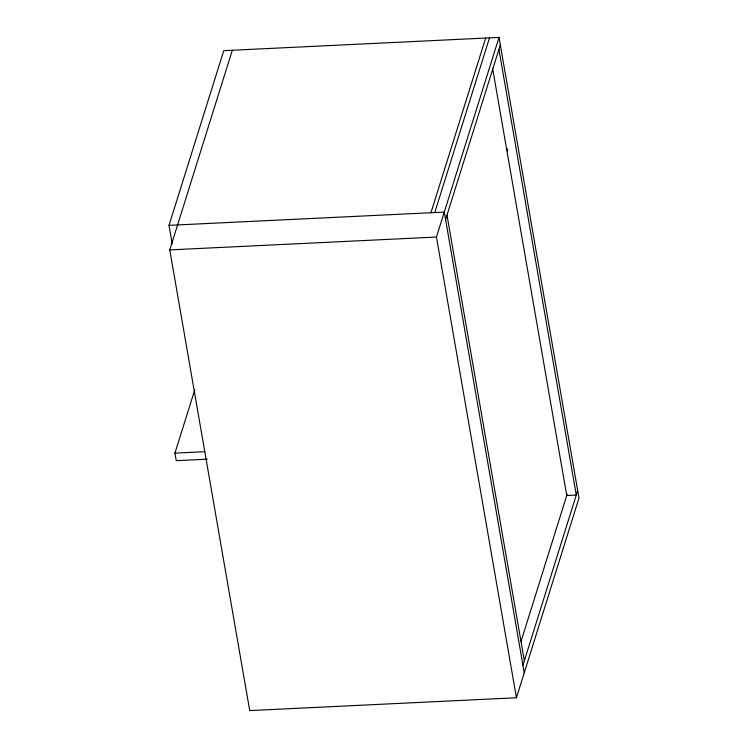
<?xml version="1.0" encoding="UTF-8"?>
<svg xmlns="http://www.w3.org/2000/svg" width="748" height="748" viewBox="0 0 748 748"><rect width="100%" height="100%" fill="white"/><g stroke="black" fill="none" stroke-linecap="round" stroke-linejoin="round"><path stroke-width="1.12" d="M172.199 243.755L169.011 225.354L223.755 50.668L499.019 37.4L578.989 498.103L516.429 697.744L249.729 710.6L169.759 249.897L232.319 50.256M207.271 459.169L176.238 460.665L174.929 453.129L194.807 389.708M430.942 212.731L485.686 38.045M434.756 212.544L489.501 37.858M516.429 697.744L436.458 237.041L499.019 37.4M445.584 219.632L500.328 44.936M521.085 641.232L567.18 494.138M522.936 665.253L577.68 490.566M169.011 225.354L444.275 212.086L524.245 672.789M169.759 249.897L436.458 237.041M174.929 453.129L204.812 451.689M498.925 49.433L576.278 495.054L566.75 495.513L492.595 68.311M507.219 148.693L507.621 151.002M446.995 215.134L524.348 660.755"/></g></svg>
